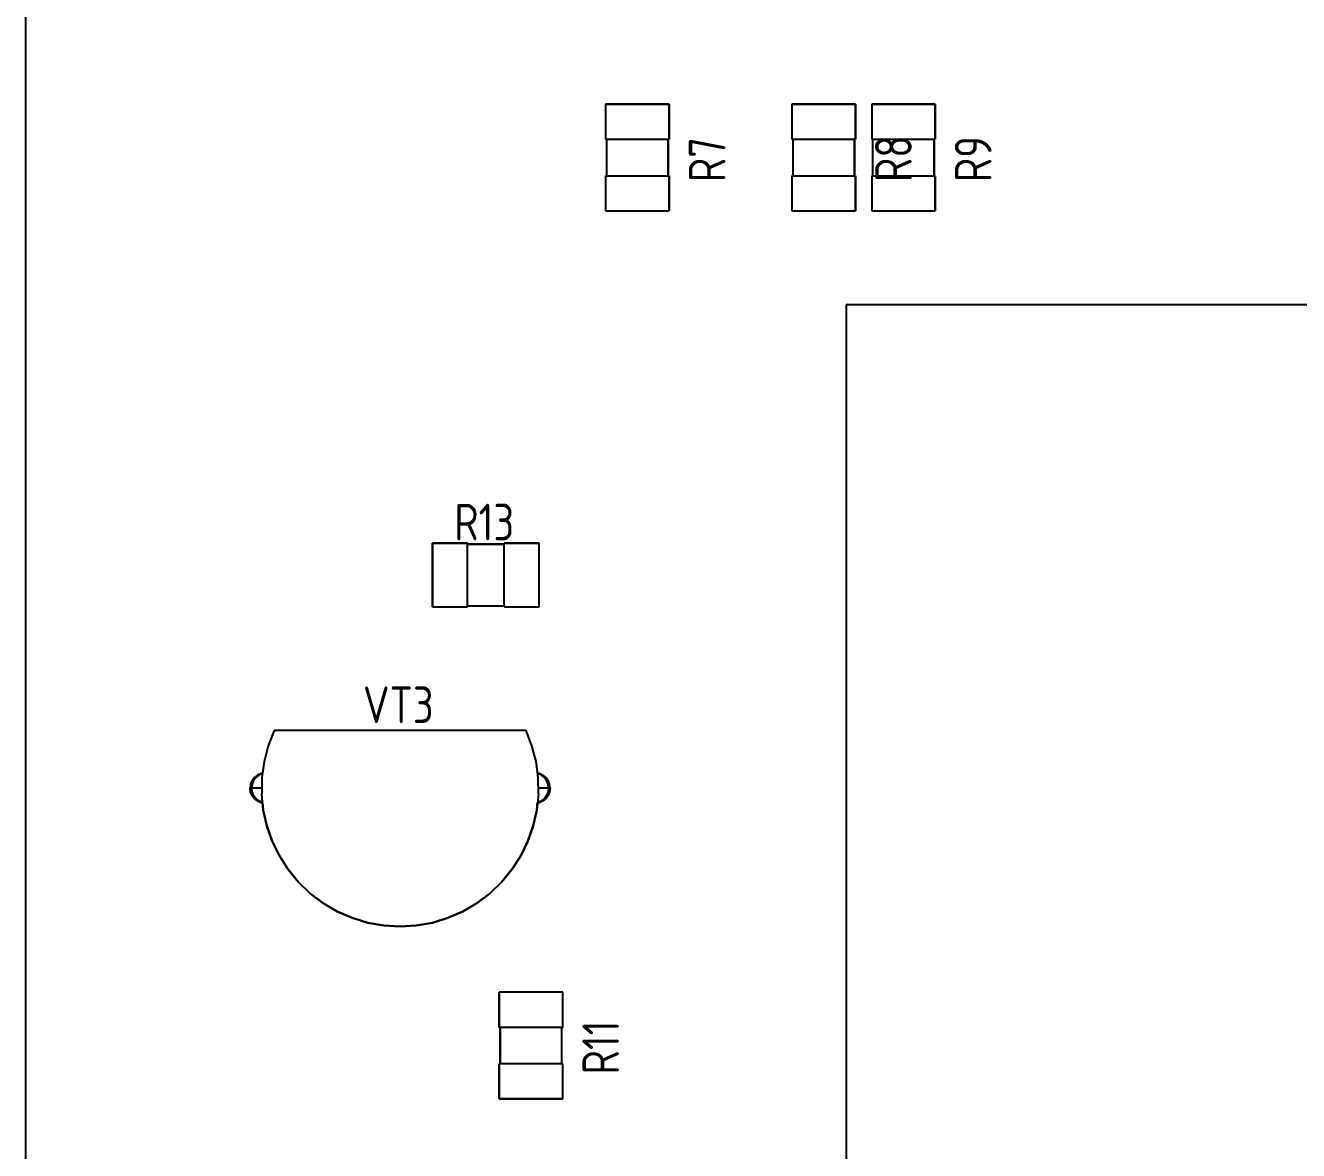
# Model space of a CAD drawing. Header units: inches. Extents: x 0 to 841, y -594 to 0.
# Drawn here: x 320.65 to 368.49, y -295.49 to -253.19 of the extents above; entities that cross this region are included whole.
import ezdxf

# ---------------------------------------------------------------- set-up
doc = ezdxf.new("R2010")
doc.units = ezdxf.units.IN
doc.header["$MEASUREMENT"] = 0
doc.styles.add('GOST type A0', font='', dxfattribs={"height": 2.116667})
doc.styles.get('GOST type A0').set_extended_font_data('GOST type A')

msp = doc.modelspace()

# ---------------------------------------------------------------- linework, layer by layer
at = {"color": 18, "true_color": 0x000000}
for p, q in [((320.646, -164.854), (320.646, -404.854)), ((344.84, -256.152), (342.452, -256.152)), ((342.452, -256.152), (342.452, -257.472)), ((342.452, -256.152), (344.84, -256.152)), ((342.452, -256.152), (342.452, -257.472)), ((344.84, -257.472), (344.84, -256.152)), ((344.84, -256.152), (344.84, -257.472)), ((351.84, -256.152), (349.452, -256.152)), ((349.452, -256.152), (349.452, -257.472)), ((349.452, -256.152), (351.84, -256.152)), ((349.452, -256.152), (349.452, -257.472)), ((351.84, -257.472), (351.84, -256.152)), ((351.84, -256.152), (351.84, -257.472)), ((354.84, -256.152), (352.452, -256.152)), ((352.452, -256.152), (352.452, -257.472)), ((352.452, -256.152), (354.84, -256.152)), ((352.452, -256.152), (352.452, -257.472)), ((354.84, -257.472), (354.84, -256.152)), ((354.84, -256.152), (354.84, -257.472)), ((342.452, -257.472), (342.486, -257.472)), ((342.452, -257.472), (344.84, -257.472)), ((342.486, -257.472), (342.486, -258.844)), ((342.486, -257.472), (342.486, -258.844)), ((344.806, -258.844), (344.806, -257.472)), ((344.806, -257.472), (344.84, -257.472)), ((344.806, -257.472), (344.806, -258.844)), ((349.452, -257.472), (349.486, -257.472)), ((349.452, -257.472), (351.84, -257.472)), ((349.486, -257.472), (349.486, -258.844)), ((349.486, -257.472), (349.486, -258.844)), ((351.806, -258.844), (351.806, -257.472)), ((351.806, -257.472), (351.84, -257.472)), ((351.806, -257.472), (351.806, -258.844)), ((352.452, -257.472), (352.486, -257.472)), ((352.452, -257.472), (354.84, -257.472)), ((352.486, -257.472), (352.486, -258.844)), ((352.486, -257.472), (352.486, -258.844)), ((354.806, -258.844), (354.806, -257.472)), ((354.806, -257.472), (354.84, -257.472)), ((354.806, -257.472), (354.806, -258.844)), ((342.486, -258.844), (342.452, -258.844)), ((342.452, -258.844), (342.452, -260.164)), ((342.452, -258.844), (344.84, -258.844)), ((342.452, -258.844), (342.452, -260.164)), ((344.84, -258.844), (344.806, -258.844)), ((344.84, -260.164), (344.84, -258.844)), ((344.84, -258.844), (344.84, -260.164)), ((349.486, -258.844), (349.452, -258.844)), ((349.452, -258.844), (349.452, -260.164)), ((349.452, -258.844), (351.84, -258.844)), ((349.452, -258.844), (349.452, -260.164)), ((351.84, -258.844), (351.806, -258.844)), ((351.84, -260.164), (351.84, -258.844)), ((351.84, -258.844), (351.84, -260.164)), ((352.486, -258.844), (352.452, -258.844)), ((352.452, -258.844), (352.452, -260.164)), ((352.452, -258.844), (354.84, -258.844)), ((352.452, -258.844), (352.452, -260.164)), ((354.84, -258.844), (354.806, -258.844)), ((354.84, -260.164), (354.84, -258.844)), ((354.84, -258.844), (354.84, -260.164)), ((342.452, -260.164), (344.84, -260.164)), ((342.452, -260.164), (344.84, -260.164)), ((349.452, -260.164), (351.84, -260.164)), ((349.452, -260.164), (351.84, -260.164)), ((352.452, -260.164), (354.84, -260.164)), ((352.452, -260.164), (354.84, -260.164)), ((399.802, -263.698), (351.49, -263.698)), ((351.49, -263.698), (351.49, -312.01)), ((351.49, -263.698), (351.49, -312.01)), ((399.802, -263.698), (351.49, -263.698)), ((335.944, -272.66), (335.944, -275.048)), ((337.264, -272.66), (335.944, -272.66)), ((335.944, -275.048), (335.944, -272.66)), ((335.944, -272.66), (337.264, -272.66)), ((337.264, -272.694), (337.264, -272.66)), ((337.264, -275.048), (337.264, -272.66)), ((338.636, -272.694), (337.264, -272.694)), ((337.264, -272.694), (338.636, -272.694)), ((339.956, -272.66), (338.636, -272.66)), ((338.636, -272.66), (338.636, -272.694)), ((338.636, -275.048), (338.636, -272.66)), ((338.636, -272.66), (339.956, -272.66)), ((339.956, -275.048), (339.956, -272.66)), ((339.956, -275.048), (339.956, -272.66)), ((335.944, -275.048), (337.264, -275.048)), ((335.944, -275.048), (337.264, -275.048)), ((337.264, -275.048), (337.264, -275.014)), ((337.264, -275.014), (338.636, -275.014)), ((337.264, -275.014), (338.636, -275.014)), ((338.636, -275.014), (338.636, -275.048)), ((338.636, -275.048), (339.956, -275.048)), ((338.636, -275.048), (339.956, -275.048)), ((329.988, -279.704), (329.768, -280.274)), ((329.988, -279.704), (329.768, -280.274)), ((339.464, -279.704), (329.988, -279.704)), ((339.464, -279.704), (329.988, -279.704)), ((339.684, -280.274), (339.464, -279.704)), ((339.684, -280.274), (339.464, -279.704)), ((329.768, -280.274), (329.616, -280.868)), ((329.768, -280.274), (329.616, -280.868)), ((339.836, -280.868), (339.684, -280.274)), ((339.836, -280.868), (339.684, -280.274)), ((329.616, -280.868), (329.534, -281.474)), ((329.616, -280.868), (329.554, -281.318)), ((339.898, -281.324), (339.836, -280.868)), ((339.918, -281.474), (339.836, -280.868)), ((329.502, -281.324), (329.366, -281.38)), ((329.502, -281.324), (329.366, -281.38)), ((329.546, -281.324), (329.416, -281.38)), ((329.554, -281.318), (329.502, -281.324)), ((329.554, -281.318), (329.502, -281.324)), ((329.554, -281.324), (329.546, -281.324)), ((339.95, -281.324), (339.898, -281.318)), ((339.898, -281.318), (339.898, -281.324)), ((339.95, -281.324), (339.898, -281.318)), ((339.906, -281.324), (339.898, -281.324)), ((340.036, -281.38), (339.906, -281.324)), ((340.086, -281.38), (339.95, -281.324)), ((340.086, -281.38), (339.95, -281.324)), ((329.106, -281.72), (329.088, -281.864)), ((329.106, -281.72), (329.088, -281.864)), ((329.162, -281.584), (329.106, -281.72)), ((329.162, -281.584), (329.106, -281.72)), ((329.164, -281.72), (329.148, -281.864)), ((329.252, -281.468), (329.162, -281.584)), ((329.252, -281.468), (329.162, -281.584)), ((329.218, -281.584), (329.164, -281.72)), ((329.304, -281.468), (329.218, -281.584)), ((329.366, -281.38), (329.252, -281.468)), ((329.366, -281.38), (329.252, -281.468)), ((329.416, -281.38), (329.304, -281.468)), ((329.534, -281.474), (329.524, -282.086)), ((339.928, -282.086), (339.918, -281.474)), ((340.148, -281.468), (340.036, -281.38)), ((340.202, -281.468), (340.086, -281.38)), ((340.202, -281.468), (340.086, -281.38)), ((340.234, -281.584), (340.148, -281.468)), ((340.29, -281.584), (340.202, -281.468)), ((340.29, -281.584), (340.202, -281.468)), ((340.288, -281.72), (340.234, -281.584)), ((340.304, -281.864), (340.288, -281.72)), ((340.346, -281.72), (340.29, -281.584)), ((340.346, -281.72), (340.29, -281.584)), ((340.364, -281.864), (340.346, -281.72)), ((340.364, -281.864), (340.346, -281.72)), ((329.088, -281.864), (329.106, -282.008)), ((329.106, -282.008), (329.088, -281.864)), ((329.094, -281.864), (329.088, -281.864)), ((329.114, -281.864), (329.094, -281.864)), ((329.106, -282.008), (329.162, -282.144)), ((329.162, -282.144), (329.106, -282.008)), ((329.148, -281.864), (329.114, -281.864)), ((329.164, -282.008), (329.148, -281.864)), ((329.528, -281.864), (329.148, -281.864)), ((329.162, -282.144), (329.252, -282.258)), ((329.252, -282.258), (329.162, -282.144)), ((329.218, -282.144), (329.164, -282.008)), ((329.304, -282.258), (329.218, -282.144)), ((329.252, -282.258), (329.366, -282.348)), ((329.366, -282.348), (329.252, -282.258)), ((329.416, -282.348), (329.304, -282.258)), ((329.586, -282.694), (329.524, -282.086)), ((339.928, -282.086), (339.866, -282.694)), ((340.304, -281.864), (339.924, -281.864)), ((340.148, -282.258), (340.036, -282.348)), ((340.086, -282.348), (340.202, -282.258)), ((340.202, -282.258), (340.086, -282.348)), ((340.234, -282.144), (340.148, -282.258)), ((340.202, -282.258), (340.29, -282.144)), ((340.29, -282.144), (340.202, -282.258)), ((340.288, -282.008), (340.234, -282.144)), ((340.304, -281.864), (340.288, -282.008)), ((340.29, -282.144), (340.346, -282.008)), ((340.346, -282.008), (340.29, -282.144)), ((340.338, -281.864), (340.304, -281.864)), ((340.358, -281.864), (340.338, -281.864)), ((340.346, -282.008), (340.364, -281.864)), ((340.364, -281.864), (340.346, -282.008)), ((340.364, -281.864), (340.358, -281.864)), ((329.366, -282.348), (329.502, -282.404)), ((329.502, -282.404), (329.366, -282.348)), ((329.546, -282.404), (329.416, -282.348)), ((329.502, -282.404), (329.556, -282.41)), ((329.556, -282.41), (329.502, -282.404)), ((329.556, -282.404), (329.546, -282.404)), ((329.556, -282.41), (329.586, -282.694)), ((329.586, -282.694), (329.718, -283.29)), ((329.718, -283.29), (329.586, -282.694)), ((339.734, -283.29), (339.866, -282.694)), ((339.866, -282.694), (339.734, -283.29)), ((339.866, -282.694), (339.896, -282.404)), ((339.896, -282.404), (339.896, -282.41)), ((339.896, -282.41), (339.95, -282.404)), ((339.906, -282.404), (339.896, -282.404)), ((339.95, -282.404), (339.896, -282.41)), ((340.036, -282.348), (339.906, -282.404)), ((339.95, -282.404), (340.086, -282.348)), ((340.086, -282.348), (339.95, -282.404)), ((329.718, -283.29), (329.92, -283.868)), ((329.92, -283.868), (329.718, -283.29)), ((339.532, -283.868), (339.734, -283.29)), ((339.734, -283.29), (339.532, -283.868)), ((329.92, -283.868), (330.188, -284.418)), ((330.188, -284.418), (329.92, -283.868)), ((339.264, -284.418), (339.532, -283.868)), ((339.532, -283.868), (339.264, -284.418)), ((330.188, -284.418), (330.52, -284.932)), ((330.52, -284.932), (330.188, -284.418)), ((338.932, -284.932), (339.264, -284.418)), ((339.264, -284.418), (338.932, -284.932)), ((330.52, -284.932), (330.908, -285.406)), ((330.908, -285.406), (330.52, -284.932)), ((338.544, -285.406), (338.932, -284.932)), ((338.932, -284.932), (338.544, -285.406)), ((330.908, -285.406), (331.35, -285.828)), ((331.35, -285.828), (330.908, -285.406)), ((338.102, -285.828), (338.544, -285.406)), ((338.544, -285.406), (338.102, -285.828)), ((331.35, -285.828), (331.838, -286.196)), ((331.838, -286.196), (331.35, -285.828)), ((337.614, -286.196), (338.102, -285.828)), ((338.102, -285.828), (337.614, -286.196)), ((331.838, -286.196), (332.366, -286.506)), ((332.366, -286.506), (331.838, -286.196)), ((332.366, -286.506), (332.928, -286.75)), ((332.928, -286.75), (332.366, -286.506)), ((336.524, -286.75), (337.086, -286.506)), ((337.086, -286.506), (336.524, -286.75)), ((337.086, -286.506), (337.614, -286.196)), ((337.614, -286.196), (337.086, -286.506)), ((332.928, -286.75), (333.514, -286.928)), ((333.514, -286.928), (332.928, -286.75)), ((333.514, -286.928), (334.116, -287.034)), ((334.116, -287.034), (333.514, -286.928)), ((334.116, -287.034), (334.726, -287.07)), ((334.726, -287.07), (334.116, -287.034)), ((334.726, -287.07), (335.336, -287.034)), ((335.336, -287.034), (334.726, -287.07)), ((335.336, -287.034), (335.94, -286.928)), ((335.94, -286.928), (335.336, -287.034)), ((335.94, -286.928), (336.524, -286.75)), ((336.524, -286.75), (335.94, -286.928)), ((340.84, -289.544), (338.452, -289.544)), ((338.452, -289.544), (338.452, -290.864)), ((338.452, -290.864), (338.452, -289.544)), ((340.84, -289.544), (338.452, -289.544)), ((340.84, -290.864), (340.84, -289.544)), ((340.84, -290.864), (340.84, -289.544)), ((338.452, -290.864), (338.486, -290.864)), ((340.84, -290.864), (338.452, -290.864)), ((338.486, -290.864), (338.486, -292.236)), ((338.486, -292.236), (338.486, -290.864)), ((340.806, -292.236), (340.806, -290.864)), ((340.806, -290.864), (340.84, -290.864)), ((340.806, -292.236), (340.806, -290.864)), ((338.486, -292.236), (338.452, -292.236)), ((338.452, -292.236), (338.452, -293.556)), ((338.452, -293.556), (338.452, -292.236)), ((340.84, -292.236), (338.452, -292.236)), ((340.84, -292.236), (340.806, -292.236)), ((340.84, -293.556), (340.84, -292.236)), ((340.84, -293.556), (340.84, -292.236)), ((338.452, -293.556), (340.84, -293.556)), ((340.84, -293.556), (338.452, -293.556))]:
    msp.add_line(p, q, dxfattribs=at)
at = {"color": 7, "true_color": 0xffffff}
for p, q in [((344.84, -256.152), (342.452, -256.152)), ((342.452, -256.152), (342.452, -257.472)), ((342.452, -256.152), (344.84, -256.152)), ((342.452, -256.152), (342.452, -257.472)), ((344.84, -257.472), (344.84, -256.152)), ((344.84, -256.152), (344.84, -257.472)), ((351.84, -256.152), (349.452, -256.152)), ((349.452, -256.152), (349.452, -257.472)), ((349.452, -256.152), (351.84, -256.152)), ((349.452, -256.152), (349.452, -257.472)), ((351.84, -257.472), (351.84, -256.152)), ((351.84, -256.152), (351.84, -257.472)), ((354.84, -256.152), (352.452, -256.152)), ((352.452, -256.152), (352.452, -257.472)), ((352.452, -256.152), (354.84, -256.152)), ((352.452, -256.152), (352.452, -257.472)), ((354.84, -257.472), (354.84, -256.152)), ((354.84, -256.152), (354.84, -257.472)), ((342.452, -257.472), (342.486, -257.472)), ((342.452, -257.472), (344.84, -257.472)), ((342.486, -257.472), (342.486, -258.844)), ((342.486, -257.472), (342.486, -258.844)), ((344.806, -258.844), (344.806, -257.472)), ((344.806, -257.472), (344.84, -257.472)), ((344.806, -257.472), (344.806, -258.844)), ((349.452, -257.472), (349.486, -257.472)), ((349.452, -257.472), (351.84, -257.472)), ((349.486, -257.472), (349.486, -258.844)), ((349.486, -257.472), (349.486, -258.844)), ((351.806, -258.844), (351.806, -257.472)), ((351.806, -257.472), (351.84, -257.472)), ((351.806, -257.472), (351.806, -258.844)), ((352.452, -257.472), (352.486, -257.472)), ((352.452, -257.472), (354.84, -257.472)), ((352.486, -257.472), (352.486, -258.844)), ((352.486, -257.472), (352.486, -258.844)), ((354.806, -258.844), (354.806, -257.472)), ((354.806, -257.472), (354.84, -257.472)), ((354.806, -257.472), (354.806, -258.844)), ((342.486, -258.844), (342.452, -258.844)), ((342.452, -258.844), (342.452, -260.164)), ((342.452, -258.844), (344.84, -258.844)), ((342.452, -258.844), (342.452, -260.164)), ((344.84, -258.844), (344.806, -258.844)), ((344.84, -260.164), (344.84, -258.844)), ((344.84, -258.844), (344.84, -260.164)), ((349.486, -258.844), (349.452, -258.844)), ((349.452, -258.844), (349.452, -260.164)), ((349.452, -258.844), (351.84, -258.844)), ((349.452, -258.844), (349.452, -260.164)), ((351.84, -258.844), (351.806, -258.844)), ((351.84, -260.164), (351.84, -258.844)), ((351.84, -258.844), (351.84, -260.164)), ((352.486, -258.844), (352.452, -258.844)), ((352.452, -258.844), (352.452, -260.164)), ((352.452, -258.844), (354.84, -258.844)), ((352.452, -258.844), (352.452, -260.164)), ((354.84, -258.844), (354.806, -258.844)), ((354.84, -260.164), (354.84, -258.844)), ((354.84, -258.844), (354.84, -260.164)), ((342.452, -260.164), (344.84, -260.164)), ((342.452, -260.164), (344.84, -260.164)), ((349.452, -260.164), (351.84, -260.164)), ((349.452, -260.164), (351.84, -260.164)), ((352.452, -260.164), (354.84, -260.164)), ((352.452, -260.164), (354.84, -260.164)), ((399.802, -263.698), (351.49, -263.698)), ((351.49, -263.698), (351.49, -312.01)), ((351.49, -263.698), (351.49, -312.01)), ((399.802, -263.698), (351.49, -263.698)), ((335.944, -272.66), (335.944, -275.048)), ((337.264, -272.66), (335.944, -272.66)), ((335.944, -275.048), (335.944, -272.66)), ((335.944, -272.66), (337.264, -272.66)), ((337.264, -272.694), (337.264, -272.66)), ((337.264, -275.048), (337.264, -272.66)), ((338.636, -272.694), (337.264, -272.694)), ((337.264, -272.694), (338.636, -272.694)), ((339.956, -272.66), (338.636, -272.66)), ((338.636, -272.66), (338.636, -272.694)), ((338.636, -275.048), (338.636, -272.66)), ((338.636, -272.66), (339.956, -272.66)), ((339.956, -275.048), (339.956, -272.66)), ((339.956, -275.048), (339.956, -272.66)), ((335.944, -275.048), (337.264, -275.048)), ((335.944, -275.048), (337.264, -275.048)), ((337.264, -275.048), (337.264, -275.014)), ((337.264, -275.014), (338.636, -275.014)), ((337.264, -275.014), (338.636, -275.014)), ((338.636, -275.014), (338.636, -275.048)), ((338.636, -275.048), (339.956, -275.048)), ((338.636, -275.048), (339.956, -275.048)), ((329.988, -279.704), (329.768, -280.274)), ((329.988, -279.704), (329.768, -280.274)), ((339.464, -279.704), (329.988, -279.704)), ((339.464, -279.704), (329.988, -279.704)), ((339.684, -280.274), (339.464, -279.704)), ((339.684, -280.274), (339.464, -279.704)), ((329.768, -280.274), (329.616, -280.868)), ((329.768, -280.274), (329.616, -280.868)), ((339.836, -280.868), (339.684, -280.274)), ((339.836, -280.868), (339.684, -280.274)), ((329.616, -280.868), (329.534, -281.474)), ((329.616, -280.868), (329.554, -281.318)), ((339.898, -281.324), (339.836, -280.868)), ((339.918, -281.474), (339.836, -280.868)), ((329.502, -281.324), (329.366, -281.38)), ((329.502, -281.324), (329.366, -281.38)), ((329.546, -281.324), (329.416, -281.38)), ((329.554, -281.318), (329.502, -281.324)), ((329.554, -281.318), (329.502, -281.324)), ((329.554, -281.324), (329.546, -281.324)), ((339.95, -281.324), (339.898, -281.318)), ((339.898, -281.318), (339.898, -281.324)), ((339.95, -281.324), (339.898, -281.318)), ((339.906, -281.324), (339.898, -281.324)), ((340.036, -281.38), (339.906, -281.324)), ((340.086, -281.38), (339.95, -281.324)), ((340.086, -281.38), (339.95, -281.324)), ((329.106, -281.72), (329.088, -281.864)), ((329.106, -281.72), (329.088, -281.864)), ((329.162, -281.584), (329.106, -281.72)), ((329.162, -281.584), (329.106, -281.72)), ((329.164, -281.72), (329.148, -281.864)), ((329.252, -281.468), (329.162, -281.584)), ((329.252, -281.468), (329.162, -281.584)), ((329.218, -281.584), (329.164, -281.72)), ((329.304, -281.468), (329.218, -281.584)), ((329.366, -281.38), (329.252, -281.468)), ((329.366, -281.38), (329.252, -281.468)), ((329.416, -281.38), (329.304, -281.468)), ((329.534, -281.474), (329.524, -282.086)), ((339.928, -282.086), (339.918, -281.474)), ((340.148, -281.468), (340.036, -281.38)), ((340.202, -281.468), (340.086, -281.38)), ((340.202, -281.468), (340.086, -281.38)), ((340.234, -281.584), (340.148, -281.468)), ((340.29, -281.584), (340.202, -281.468)), ((340.29, -281.584), (340.202, -281.468)), ((340.288, -281.72), (340.234, -281.584)), ((340.304, -281.864), (340.288, -281.72)), ((340.346, -281.72), (340.29, -281.584)), ((340.346, -281.72), (340.29, -281.584)), ((340.364, -281.864), (340.346, -281.72)), ((340.364, -281.864), (340.346, -281.72)), ((329.088, -281.864), (329.106, -282.008)), ((329.106, -282.008), (329.088, -281.864)), ((329.094, -281.864), (329.088, -281.864)), ((329.114, -281.864), (329.094, -281.864)), ((329.106, -282.008), (329.162, -282.144)), ((329.162, -282.144), (329.106, -282.008)), ((329.148, -281.864), (329.114, -281.864)), ((329.164, -282.008), (329.148, -281.864)), ((329.528, -281.864), (329.148, -281.864)), ((329.162, -282.144), (329.252, -282.258)), ((329.252, -282.258), (329.162, -282.144)), ((329.218, -282.144), (329.164, -282.008)), ((329.304, -282.258), (329.218, -282.144)), ((329.252, -282.258), (329.366, -282.348)), ((329.366, -282.348), (329.252, -282.258)), ((329.416, -282.348), (329.304, -282.258)), ((329.586, -282.694), (329.524, -282.086)), ((339.928, -282.086), (339.866, -282.694)), ((340.304, -281.864), (339.924, -281.864)), ((340.148, -282.258), (340.036, -282.348)), ((340.086, -282.348), (340.202, -282.258)), ((340.202, -282.258), (340.086, -282.348)), ((340.234, -282.144), (340.148, -282.258)), ((340.202, -282.258), (340.29, -282.144)), ((340.29, -282.144), (340.202, -282.258)), ((340.288, -282.008), (340.234, -282.144)), ((340.304, -281.864), (340.288, -282.008)), ((340.29, -282.144), (340.346, -282.008)), ((340.346, -282.008), (340.29, -282.144)), ((340.338, -281.864), (340.304, -281.864)), ((340.358, -281.864), (340.338, -281.864)), ((340.346, -282.008), (340.364, -281.864)), ((340.364, -281.864), (340.346, -282.008)), ((340.364, -281.864), (340.358, -281.864)), ((329.366, -282.348), (329.502, -282.404)), ((329.502, -282.404), (329.366, -282.348)), ((329.546, -282.404), (329.416, -282.348)), ((329.502, -282.404), (329.556, -282.41)), ((329.556, -282.41), (329.502, -282.404)), ((329.556, -282.404), (329.546, -282.404)), ((329.556, -282.41), (329.586, -282.694)), ((329.586, -282.694), (329.718, -283.29)), ((329.718, -283.29), (329.586, -282.694)), ((339.734, -283.29), (339.866, -282.694)), ((339.866, -282.694), (339.734, -283.29)), ((339.866, -282.694), (339.896, -282.404)), ((339.896, -282.404), (339.896, -282.41)), ((339.896, -282.41), (339.95, -282.404)), ((339.906, -282.404), (339.896, -282.404)), ((339.95, -282.404), (339.896, -282.41)), ((340.036, -282.348), (339.906, -282.404)), ((339.95, -282.404), (340.086, -282.348)), ((340.086, -282.348), (339.95, -282.404)), ((329.718, -283.29), (329.92, -283.868)), ((329.92, -283.868), (329.718, -283.29)), ((339.532, -283.868), (339.734, -283.29)), ((339.734, -283.29), (339.532, -283.868)), ((329.92, -283.868), (330.188, -284.418)), ((330.188, -284.418), (329.92, -283.868)), ((339.264, -284.418), (339.532, -283.868)), ((339.532, -283.868), (339.264, -284.418)), ((330.188, -284.418), (330.52, -284.932)), ((330.52, -284.932), (330.188, -284.418)), ((338.932, -284.932), (339.264, -284.418)), ((339.264, -284.418), (338.932, -284.932)), ((330.52, -284.932), (330.908, -285.406)), ((330.908, -285.406), (330.52, -284.932)), ((338.544, -285.406), (338.932, -284.932)), ((338.932, -284.932), (338.544, -285.406)), ((330.908, -285.406), (331.35, -285.828)), ((331.35, -285.828), (330.908, -285.406)), ((338.102, -285.828), (338.544, -285.406)), ((338.544, -285.406), (338.102, -285.828)), ((331.35, -285.828), (331.838, -286.196)), ((331.838, -286.196), (331.35, -285.828)), ((337.614, -286.196), (338.102, -285.828)), ((338.102, -285.828), (337.614, -286.196)), ((331.838, -286.196), (332.366, -286.506)), ((332.366, -286.506), (331.838, -286.196)), ((332.366, -286.506), (332.928, -286.75)), ((332.928, -286.75), (332.366, -286.506)), ((336.524, -286.75), (337.086, -286.506)), ((337.086, -286.506), (336.524, -286.75)), ((337.086, -286.506), (337.614, -286.196)), ((337.614, -286.196), (337.086, -286.506)), ((332.928, -286.75), (333.514, -286.928)), ((333.514, -286.928), (332.928, -286.75)), ((333.514, -286.928), (334.116, -287.034)), ((334.116, -287.034), (333.514, -286.928)), ((334.116, -287.034), (334.726, -287.07)), ((334.726, -287.07), (334.116, -287.034)), ((334.726, -287.07), (335.336, -287.034)), ((335.336, -287.034), (334.726, -287.07)), ((335.336, -287.034), (335.94, -286.928)), ((335.94, -286.928), (335.336, -287.034)), ((335.94, -286.928), (336.524, -286.75)), ((336.524, -286.75), (335.94, -286.928)), ((340.84, -289.544), (338.452, -289.544)), ((338.452, -289.544), (338.452, -290.864)), ((338.452, -290.864), (338.452, -289.544)), ((340.84, -289.544), (338.452, -289.544)), ((340.84, -290.864), (340.84, -289.544)), ((340.84, -290.864), (340.84, -289.544)), ((338.452, -290.864), (338.486, -290.864)), ((340.84, -290.864), (338.452, -290.864)), ((338.486, -290.864), (338.486, -292.236)), ((338.486, -292.236), (338.486, -290.864)), ((340.806, -292.236), (340.806, -290.864)), ((340.806, -290.864), (340.84, -290.864)), ((340.806, -292.236), (340.806, -290.864)), ((338.486, -292.236), (338.452, -292.236)), ((338.452, -292.236), (338.452, -293.556)), ((338.452, -293.556), (338.452, -292.236)), ((340.84, -292.236), (338.452, -292.236)), ((340.84, -292.236), (340.806, -292.236)), ((340.84, -293.556), (340.84, -292.236)), ((340.84, -293.556), (340.84, -292.236)), ((338.452, -293.556), (340.84, -293.556)), ((340.84, -293.556), (338.452, -293.556))]:
    msp.add_line(p, q, dxfattribs=at)

# ---------------------------------------------------------------- texts
at = {"color": 18, "true_color": 0x000000, "style": 'GOST type A0'}
for s, p in [('R7', (346.957, -259.088)), ('R8', (353.957, -259.088)), ('R9', (356.957, -259.088)), ('R11', (342.956, -292.636))]:
    msp.add_text(s, height=1.3796, rotation=90, dxfattribs=at).set_placement(p)
for s, p in [('R13', (336.761, -272.556)), ('VT3', (333.331, -279.422))]:
    msp.add_text(s, height=1.3796, dxfattribs=at).set_placement(p)

doc.saveas('drawing.dxf')
